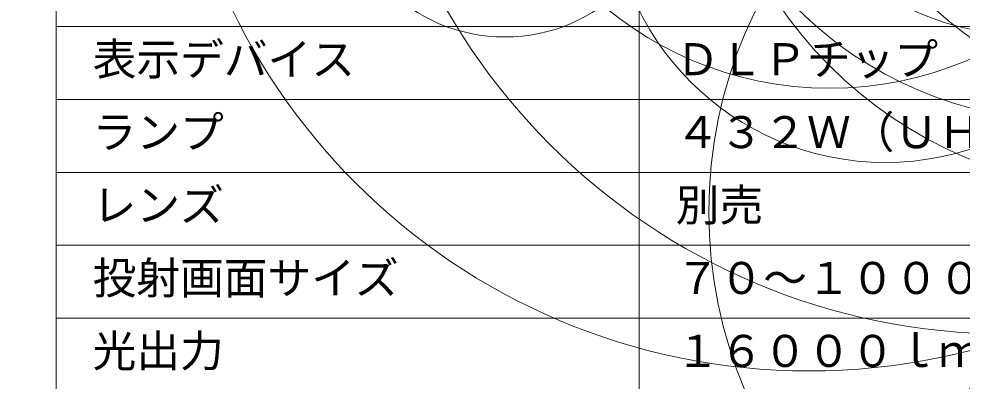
# Model space of a CAD drawing. Units: millimetres, scale not verified. Extents: x -8291 to 8336, y -214 to 16648.
# Drawn here: x -65.1 to -0.4, y -20.8 to 4 of the extents above; entities that cross this region are included whole.
import ezdxf
from ezdxf.enums import TextEntityAlignment as Align

# ---------------------------------------------------------------- set-up
doc = ezdxf.new("R2010")
doc.units = ezdxf.units.MM
doc.header["$LTSCALE"] = 0.125
doc.layers.add('0-1_MOJI1', color=7, linetype='Continuous')
doc.layers.add('0-2_WAKU', color=1, linetype='Continuous', lineweight=18)
doc.layers.add('0-5_GAIKEI', color=1, linetype='Continuous', lineweight=18)
doc.styles.add('ＭＳ ゴシック', font='')
doc.styles.get('ＭＳ ゴシック').set_extended_font_data('MS Gothic')

msp = doc.modelspace()

# ---------------------------------------------------------------- linework, layer by layer
at = {"layer": '0-2_WAKU', "color": 4}
for p, q in [((-62.4982, -56.5052), (-62.4982, 8.4948)), ((-22.4982, -56.5052), (-22.4982, 8.4948))]:
    msp.add_line(p, q, dxfattribs=at)
at = {"layer": '0-2_WAKU'}
for p, q in [((-62.4982, 3.4948), (62.5018, 3.4948)), ((62.5018, -1.5052), (-62.4982, -1.5052)), ((62.5018, -6.5052), (-62.4982, -6.5052)), ((62.5018, -11.5052), (-62.4982, -11.5052)), ((-62.4982, -16.5052), (62.5018, -16.5052))]:
    msp.add_line(p, q, dxfattribs=at)
at = {"layer": '0-5_GAIKEI'}
for centre, radius in [((-189.5106, 9.1201), 223.0212), ((-68.4375, 25.6365), 83.1425), ((2.7194, 26.727), 44.3139), ((-10.8564, 23.8579), 43.975), ((11.29, 21.5185), 29.3099), ((6.8658, 23.303), 26.2441), ((15.0463, 23.4858), 25.5182), ((-9.445, 23.3657), 24.1064), ((3.8718, 21.2324), 18.2798), ((-5.6208, 13.0748), 18.8997), ((-31.7211, 14.3467), 11.5681), ((13.6605, -9.2139), 31.3866)]:
    msp.add_circle(centre, radius, dxfattribs=at)

# ---------------------------------------------------------------- texts
at = {"layer": '0-1_MOJI1', "style": 'ＭＳ ゴシック'}
for s, p in [('表示デバイス', (-59.9982, -0.5052)), ('ＤＬＰチップ\u3000３枚\u3000ＤＬＰ方式', (-19.9982, -0.5052)), ('ランプ', (-59.9982, -5.5052)), ('４３２Ｗ（ＵＨＭランプ\u3000４灯式）', (-19.9982, -5.5052)), ('レンズ', (-59.9982, -10.5052)), ('別売', (-19.9982, -10.5052)), ('７０～１０００型（アスペクト比１６：９時）', (-19.9982, -15.5052)), ('投射画面サイズ', (-59.9982, -15.5052)), ('光出力', (-59.9982, -20.5052)), ('１６０００ｌｍ（ランプ４灯）', (-19.9982, -20.5052))]:
    msp.add_text(s, height=2.199, dxfattribs=at).set_placement(p, align=Align.BOTTOM_LEFT)

doc.saveas('drawing.dxf')
